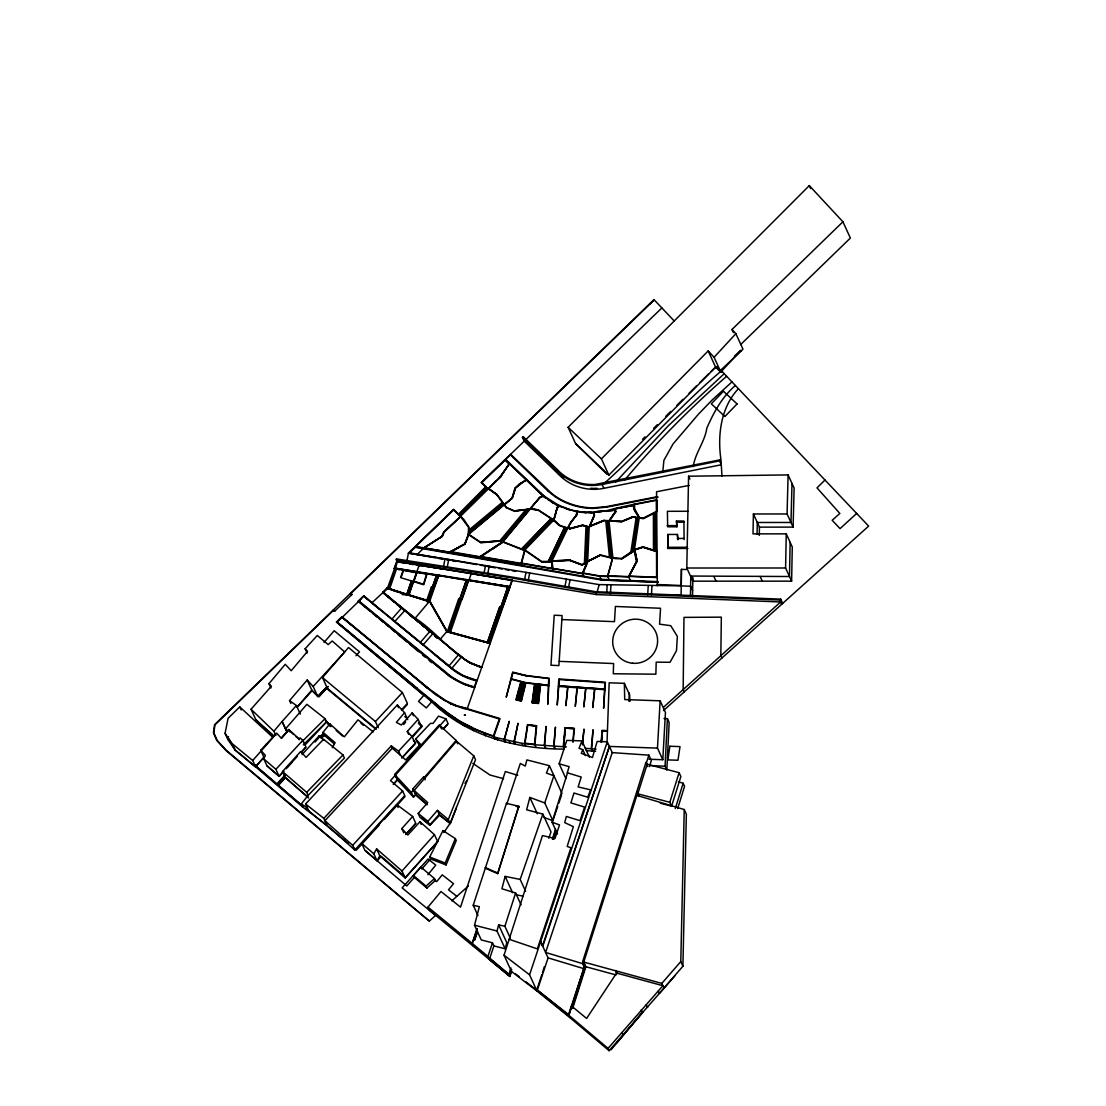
<?xml version="1.0" encoding="UTF-8"?>
<svg xmlns="http://www.w3.org/2000/svg" width="1106" height="1106" viewBox="0 0 1106 1106"><rect width="100%" height="100%" fill="white"/><g stroke="black" fill="none" stroke-linecap="round" stroke-linejoin="round"><path stroke-width="1.5" d="M664.609 595.069L681.102 595.139L681.42 569.355L686.273 569.549M690.766 576.337L690.476 595.512M687.918 548.452L668.01 548.465L667.72 534.447L677.397 534.447L677.84 539.617L677.397 534.447M668.01 548.465L667.72 534.447M684.102 539.604L683.909 521.037L676.471 521.009L676.9 526.788L667.651 526.802L667.416 511.304L687.987 511.276M692.494 596.687L692.826 581.175L686.798 568.014L688.582 476.216L788.094 474.916L794.122 488.078L793.099 527.12L759.435 527.133L753.407 513.972L787.085 513.958L793.099 527.12M690.711 576.046L789.49 576.516L790.154 542.369M692.895 577.539L692.826 581.175L791.62 581.162L792.283 547.014L786.255 533.852L753.006 533.866L753.407 513.972M791.62 581.162L785.592 568L786.255 533.852M676.9 526.788L676.471 521.009M692.619 590.507L690.669 586.249L681.282 585.876L681.42 569.355M757.071 534.087L757.306 522.488L790.984 522.474L791.993 483.433M759.269 535.415L759.435 527.133M450.681 552.959L450.529 551.41L464.949 544.221L468.695 534.64L468.875 527.05L463.746 519.322L453.571 509.424L408.446 553.111L406.925 560.936M658.346 991.087L659.411 993.409L682.9 966.229L680.784 961.584L684.241 809.537L636.862 795.408L583.761 962.082L615.544 970.764L616.609 973.086L662.881 985.709L608.051 1048.377L609.116 1050.7L674.757 975.934M682.9 966.229L686.356 814.182L684.241 809.537M787.085 513.958L788.094 474.916M606.945 744.628L609.171 682.803L624.351 683.342L629.673 694.955L629.812 701.439M586.014 526.29L584.41 563.479L586.609 562.083L588.198 526.802M586.692 562.277L588.129 526.677L582.558 525.35L569.77 528.779L559.525 525.239L553.843 520.152L557.161 507.944L559.429 506.023M587.701 561.378L589.194 526.857M628.927 701.315L629.314 693.047M511.166 679.195L506.244 697.167L512.672 672.089L525.986 675.517L549.212 678.337L547.843 704.273L548.341 685.623M604.553 689.135L604.83 682.761L559.332 679.554L558.945 685.858L604.553 689.135L558.945 685.858M604.526 689.688L603.613 708.352L605.424 682.25L558.807 678.96L557.23 705.089L558.751 686.467M667.402 718.61L669.171 722.481L666.821 770.094L665.052 766.223L667.402 718.61L664.001 718.513M649.056 759.241L662.798 759.725L657.476 748.112L660.13 700.803L624.71 699.573L624.351 683.342M662.798 759.725L665.453 712.416L660.13 700.803M606.738 592.429L607.208 584.728L681.282 585.876M610.401 594.129L610.968 584.867M647.674 594.862L648.24 585.613M651.434 595.014L652.001 585.765M548.396 685.319L548.783 678.586L525.889 675.807L512.963 672.642L511.262 678.835L525.599 682.554L548.396 685.319L534.986 683.729M559.194 661.347L562.111 615.572L554.217 615.212L550.954 665.231L558.903 665.591L559.194 661.347L613.595 663.545L613.291 673.761L655.858 674.204L656.217 662.148L670.042 662.287L676.485 650.674L677.356 636.406L670.761 625.692L659.577 624.171L660.545 608.272L615.406 606.461L614.466 621.669L561.834 619.554M558.972 685.927L559.332 679.554M567.599 687.089L565.871 705.697L567.945 687.047M577.373 687.78L575.272 706.361L576.973 687.683M572.797 741.946L574 728.688L565.36 728.066L563.673 746.426L565.36 728.066M573.185 741.891L574.401 728.342L565.014 727.679L563.286 746.191L564.323 749.094C516.17 749.121 466.151 735.905 431.133 701.259M585.572 688.361L583.844 706.969L585.904 688.319M582.323 743.329L584.009 729.089L582.544 744.946M594.862 689.01L592.761 707.591L594.461 688.914M601.152 741.476L602.148 730.306L607.083 730.72M602.494 730.693L601.401 742.333L602.494 730.693L607.028 731.025M524.991 743.301L527.797 725.038L536.244 725.992L534.53 744.352L524.963 743.135M662.798 471.806L663.89 460.414L673.001 444.018L698.48 414.142L711.932 400.206L731.978 381.902M534.544 684.047L532.124 702.932L538.581 703.485L540.571 684.697M630.766 552.696L636.157 517.76M633.254 551.037L638.19 517.815L632.784 517.027L621.655 521.645L604 520.359L589.844 526.11L604 520.359M638.245 517.94L633.171 550.843L630.697 552.571M639.24 517.898L634.374 549.917L633.116 550.733M566.369 746.923L534.875 744.767L536.687 725.743L527.479 724.637L524.548 743.633L525.613 745.956M443.492 566.576L445.054 558.82L599.203 584.632L607.208 584.728M447.197 567.212L448.746 559.47M483.986 573.309L485.534 565.553M487.677 573.959L489.239 566.203M524.465 580.056L526.027 572.3M528.17 580.705L529.719 572.949M564.89 586.636L566.438 578.88M568.581 587.286L570.143 579.53M308.242 797.44L285.32 777.725L282.486 771.532L300.652 751.527L301.91 753.283L301.413 752.329L306.044 747.269L302.85 740.301L300.141 737.909L299.132 738.919L288.804 729.518L281.422 738.296L276.638 733.154L260.698 750.269L263.878 757.237L255.527 766.707L234.928 749.771L227.891 739.555L225.057 733.361L228.099 718.319L239.753 706.886L272.988 737.522L252.693 760.513L255.527 766.707L302.698 807.021L327.017 825.339L354.791 850.002L404.741 795.615L402.612 790.97L390.515 780.573L445.953 718.886L438.501 716.135L433.013 723.435L430.483 723.338L415.662 739.043L419.699 745.748M227.891 739.555L228.472 736.651M509.783 586.705L468.308 579.917L509.714 586.622L511.981 580.152L470.866 573.42L397.013 561.668L394.801 568.138L469.041 579.959L471.294 573.558L511.981 580.152M438.488 575.161L439.22 575.272M525.903 682.969L521.285 701.135L515.838 699.877L520.76 681.904M567.516 772.831L552.074 822.187L559.525 824.938L554.963 838.5L542.452 835.569L504.046 955.225L511.497 971.483L509.894 976.474L489.35 959.483L493.912 945.92L492.488 942.824L481.248 939.934L474.515 925.224L479.354 906.685L473.23 905.247L506.465 803.371L518.811 806.26L497.686 873.643L485.493 868.307M525.613 891.284L520.179 879.422L505.138 876.394L501.917 888.754L515.617 892.984L521.05 904.846M543.958 817.445L552.903 820.749L544.746 802.942L529.843 797.426L526.622 809.786L542.852 814.099L551.009 831.906L548.797 838.279M493.912 945.92L505.166 948.81L497.009 931.003L498.626 924.823L504.875 926.289L510.308 938.151M505.166 948.81L506.769 942.63L498.626 924.823M521.078 563.576L524.728 549.793L541.622 561.433L552.046 561.406L552.53 568.733L480.944 556.539M553.677 520.815L557.065 508.262L559.346 505.497L571.042 510.06L586.097 512.797M597.033 592.277L599.203 584.632M607.512 576.254L612.765 557.562L621.6 558.475L634.277 549.71L643.222 546.848L656.895 551.244L656.964 577.526L628.485 576.378L630.379 580.512M612.765 557.562L607.761 576.572L599.715 576.24L582.503 573.226L587.618 561.184L600.392 554.908L615.157 558.613L621.696 558.848L634.263 550.829L621.696 558.848M542.479 972.755L544.332 966.672M416.934 572.396L413.907 581.175L423.501 584.258L426.57 574.097L396.529 568.871L389.589 588.986L387.294 588.351L383.423 592.291L385.026 593.908M403.248 570.046L400.593 577.622L423.75 584.728L427.054 573.793L394.234 568.346L396.778 561.24L596.41 594.572L780.615 601.968L663.6 707.163M576.019 515.534L577.318 511.11C582.503 515.037 594.738 507.765 594.337 515.59L589.249 526.995L593.977 515.631L593.424 512.921L591.295 512.963M675.282 808.583L683.149 783.242L678.42 781.887M677.688 808.514L684.573 786.338L683.149 783.242M638.508 796.209L636.641 792.145L645.904 762.532L647.176 764.232L637.789 793.804L669.821 802.306L671.605 806.177L660.379 803.205M669.821 802.306L679.098 772.693L647.176 764.232M671.605 806.177L680.867 776.564L679.098 772.693M585.143 969.063L582.668 963.644L582.807 961.155L636.641 792.145M646.471 762.684L648.863 755.149L612.24 752.619L607.277 741.78L597.157 741.435L592.457 757.486L581.286 753.352L582.751 749.661L579.032 748.278L581.977 740.909L566.797 740.37L559.152 763.804L565.913 778.583M609.116 1050.7L569.77 1017.506L568.705 1015.184L571.595 1006.073L586.622 1018.446L616.567 973.073M569.355 1014.05L584.258 967.128L568.595 1014.617L536.12 989.137L568.885 1015.571M572.604 1006.681L584.092 970.543M649.429 766.596L651.337 760.569L648.863 755.149M511.94 498.087L514.995 488.258L519.585 483.778L526.622 479.99M460.566 516.239L500.742 476.727L509.119 464.064L505.055 460.124L481.87 482.672L486.861 487.677L496.898 494.894L504.17 504.958L512.355 497.99L515.327 488.451L512.23 498.212L468.502 534.198L464.686 544.041L450.861 551.742M508.884 974.676L511.013 968.013M552.392 839.108L555.544 829.265M510.778 969.934L509.175 974.925L488.769 957.547L509.299 974.538L510.018 976.086L489.474 959.096L488.769 957.547M509.714 975.838L511.719 969.561M553.622 839.012L555.198 834.09M497.686 873.643L518.811 806.26M504.875 926.289L515.617 892.984M552.876 838.873L555.516 830.73M554.106 838.79L556.747 830.647M509.59 976.225L473.603 946.46L472.179 943.363L477.073 928.625M474.529 939.989L477.239 931.805M569.77 1017.506L537.018 991.073L529.567 974.815L607.277 741.78M657.476 748.112L609.406 746.426L542.77 946.266L540.309 941.51M612.24 752.619L545.604 952.46L582.668 963.644M541.843 974.801L536.728 990.147L525.875 981.81M569.479 1016.552L537.198 990.506L548.078 957.879L540.64 941.621M489.35 959.483L487.926 956.386L492.488 942.824M544.746 802.942L553.871 775.818L546.419 773.066L549.378 765.684L526.885 759.905L525.267 766.085L520.345 763.417L506.811 804.145L506.465 803.371M552.903 820.749L557.728 806.385M558.807 803.191L561.489 795.214M542.438 946.155L609.406 746.426M520.179 879.422L542.852 814.099M395.478 568.802L388.524 588.655M401.077 577.387L403.496 570.475M406.801 594.434L411.418 581.009L406.801 594.434L389.589 588.986M446.81 631.678L490.276 643.512L446.81 631.678L429.432 601.36L408.722 595.208L416.685 571.982L509.977 586.968L489.405 642.904L501.834 607.443M441.474 568.816L419.091 565.304L416.838 571.774L394.801 568.138M416.851 572.369L408.819 594.862L387.114 587.963L382.814 592.291L394.524 602.383M412.51 581.397L407.81 594.655L426.722 600.53L431.34 587.065L432.46 587.535L431.395 587.189M428.686 600.848L438.792 575.687L436.552 575.286L427.732 600.752L429.764 601.194L438.667 575.424L466.497 580.304L448.289 631.982L447.197 631.678M436.552 575.3L427.732 600.752L426.722 600.53M408.764 594.738L429.695 601.042L447.266 631.803L458.644 598.996L459.82 599.355L458.658 599.01M448.289 631.982L466.373 580.042L468.626 580.456L461.907 599.563L460.76 599.217L461.907 599.563M460.746 599.203L449.257 632.038M448.22 631.844L450.336 632.342L468.598 579.89M499.732 607.235L500.838 607.457L499.677 607.125L487.359 642.558L499.677 607.097L500.783 607.332M510.101 587.245L507.861 586.844L488.382 642.724L447.031 631.291L429.695 601.042L414.874 618.586L418.013 622.001M500.838 607.457L507.861 586.857M456.474 706.07C434.81 696.96 468.903 711.918 467.271 708.697L500.036 718.582L493.76 736.72L494.824 739.043M435.322 703.015C451.732 717.697 471.502 729.186 493.387 735.946L499.318 718.955L467.05 709.223L512.465 579.862M487.926 956.386L472.179 943.363L477.391 928.86M474.626 940.072L477.515 932.012M406.483 563.41L397.054 561.765L396.487 558.931L511.898 577.028L595.65 591.71L780.725 599.148L782.675 603.406M396.529 563.175L387.349 588.475L371.865 602.853L379.399 609.157M395.036 568.387L396.736 563.728M456.474 807.753L450.391 823.569L439.497 815.371L430.068 825.131L421.884 818.053M283.758 771.214L279.071 776.26L266.975 765.864L263.781 758.896L265.26 755.204L260.698 750.269M442.981 830.592L455.368 838.611L456.253 840.546L446.091 864.947L430.593 858.961L429.709 857.026L442.981 830.592L443.865 832.528L450.087 823.389L448.303 819.518L473.755 755.827L456.502 741.227L414.183 790.472L427.704 802.583L418.22 813.477L420.004 817.348L429.695 825.173L439.179 814.279L437.409 810.408L427.925 821.302L429.695 825.173M615.544 970.764L661.817 983.386L663.932 988.031M446.091 864.947L445.206 863.012L455.368 838.611M589.401 527.313L594.489 515.106C590.798 508.179 610.581 513.626 614.369 509.631L615.268 511.871M587.12 562.47L582.544 573.392L552.71 568.401L552.212 561.254L569.991 560.479L582.102 565.014L587.12 562.47L582.074 564.945M442.041 536.244L443.769 532L460.455 516.557L443.727 532.373L442.041 536.244L424.911 547.539M444.114 532.29L442.303 536.41L423.902 547.802L417.1 554.631M564.654 527.382L548.355 561.461L564.641 527.368L567.71 528.239L571.042 522.322M550.802 561.406L566.797 528.17L559.36 525.626L551.908 518.783L538.415 509.921L530.756 508.636L538.442 509.99M566.701 527.991L550.719 561.212L548.3 561.336M551.894 561.088L570.724 522.129L576.323 515.631L577.553 511.663M567.848 528.544C568.277 524.05 585.641 503.949 571.152 522.06M608.037 575.77L628.54 576.585L636.724 561.157L628.72 576.903L599.784 575.936L583.069 573.005M637.111 561.212L629.134 576.102L656.605 577.208L656.522 551.521L643.222 547.235L634.72 549.959L637.153 561.281L634.72 549.959M332.325 747.628L335.132 742.734L323.035 732.338L329.851 723.849L344.339 736.831L357.957 719.84L373.303 731.937M376.621 848.896L379.814 855.864L377.008 860.758L373.814 853.791L376.621 848.896L402.003 870.989L405.197 877.957L437.644 841.666L434.464 834.698L419.976 821.717L407.824 835.016L401.851 828.574L412.662 816.477L396.847 804.698L361.717 843.394L364.911 850.362L406.787 885.975L414.335 877.417L413.45 875.482L420.874 867.063L434.451 878.565L435.335 880.5L426.916 888.077L414.335 877.417M450.294 552.115L460.303 546.364M500.437 476.824L509.368 463.455L543.143 495.958M498.35 479.078L509.354 464.008M609.06 520.954L606.821 520.829L610.581 557.327L612.862 557.783L609.005 520.802L615.461 511.387M609.06 520.926L615.89 511.428L609.199 521.258L604.056 520.732L589.152 526.788M464.962 783.283L466.953 780.518M481.884 667.056C455.81 660.213 437.769 632.356 415.22 618.171L415.469 619.872M302.698 807.021L301.274 803.924L308.09 795.435L344.408 758.039L342.998 754.942L323.588 739.292L306.099 757.389L301.413 752.329M301.993 805.472L254.809 765.158L303.044 806.578M624.849 479.88C655.913 442.718 690.199 408.155 726.642 376.275M427.898 874.722L435.764 865.113L428.063 859.016L402.155 887.883L435.57 915.464L429.239 921.16L225.997 750.532L216.79 740.508L213.444 732.836L214.592 724.693L332.671 610.567L333.404 610.028L334.772 611.106L351.819 594.627L350.961 592.885L653.978 299.615L674.37 321.141M473.603 946.46L429.405 910.21L427.994 907.114L440.99 891.519L460.525 907.114L505.345 771.532L517.76 775.306M611.037 1049.788L642.614 1012.557L641.231 1009.889M460.248 546.184L465.018 543.958L468.46 534.129L480.889 542.396L499.843 540.834L525.516 510.046M500.921 541.18L526.995 509.603M528.544 509.285L502.013 541.608M501.917 541.428L528.599 509.41M543.613 496.995L543.53 495.474L539.756 497.258L502.884 541.594L479.921 556.677L480.626 558.212M500.838 540.986L502.954 541.746L539.756 497.479M543.475 495.723L540.018 497.506L530.05 508.898L538.346 510.35L553.47 520.179M270.929 687.987L268.952 683.674L285.251 664.291L291.224 670.734L307.523 651.351L305.132 648.766L317.284 635.48L328.178 644.591L332.187 640.982L344.699 651.987L313.15 686.467L317.768 696.531L327.155 686.715M308.809 810.975L305.615 804.007L397.372 704.937L404.547 712.665L396.39 722.356L401.312 725.024L412.137 712.928L418.109 719.37L421.303 726.338L411.556 737.232M403.662 724.485L405.695 722.052M382.814 592.291L464.769 659.605L471.82 663.821L481.829 667.305L468.336 662.121L458.437 654.793L448.829 666.158L363.708 596.286L358.883 600.945L450.073 675.642A68.613 66.858 -24.6 0 0 469.317 685.416L474.363 686.923L476.465 680.923L471.336 679.402A62.185 60.595 -24.6 0 1 454.082 670.651L434.423 654.406M449.783 666.932L451.704 668.48L461.313 657.13M642.296 1012.211L616.858 1042.792M290.864 703.485L289.551 700.61L307.178 680.024L313.15 686.467M297.459 706.817L311.781 690.089L307.178 680.024M413.838 789.698L415.953 794.343L413.52 797.177L411.404 792.532L413.838 789.698L412.87 788.841L423.695 776.744L424.759 778.168M424.414 777.394L456.142 740.453L439.276 724.9L394.662 774.477L396.086 777.573M327.459 688.43L322.496 677.591L348.528 647.508L402.418 692.563L407.381 703.402L401.506 709.706M324.03 642.434L334.206 630.724L359.491 651.89L356.008 655.734M399.515 605.576L399.625 606.641L399.515 605.576L415.262 618.268M458.437 654.793L401.561 608.024L391.787 619.263L393.695 620.853M394.635 621.641L404.589 610.788L402.695 609.199M432.792 633.724L423.031 644.964L420.183 642.586L429.958 631.346L430.414 632.356L426.902 629.425M440.354 639.102L447.031 631.291L490.428 643.07L488.327 642.6M661.817 983.386L680.784 961.584M552.253 568.498L551.797 560.88L570.06 560.106L582.088 564.613L587.618 561.184M430.593 858.961L421.759 868.998L420.874 867.063M273.68 736.679L255.638 719.315L251.034 709.25L271.343 686.259L268.952 683.674M284.615 776.177L277.689 783.974L278.394 785.523L285.32 777.725M281.684 737.799L286.979 731.937L282.03 721.554L296.38 705.517L289.551 700.61M408.57 734.26L407.285 731.467L418.109 719.37M406.123 834.339L415.856 823.445L412.662 816.477M402.003 870.989L434.464 834.698M414.086 796.348L415.427 794.855L427.054 804.85M405.722 834.477L415.497 823.583M438.017 841.099L405.625 877.307L381.238 856.334L377.201 860.855L365.422 850.708M615.765 481.967L668.287 425.782L724.209 373.717M393.612 784.14L397.469 779.854L395.34 775.209M443.091 729.075L448.068 723.531L445.953 718.886M275.864 735.559L273.887 731.246L282.03 721.554M297.113 707.218L312.044 690.738L318.901 696.697L328.178 686.453M318.901 696.697L327.943 686.715M264.652 756.684L255.417 766.887L235.412 750.366L228.873 739.195M281.491 738.061L287.007 731.978M283.73 771.352L279.168 776.398L266.864 765.684M287.159 767.564L297.445 756.214M300.873 752.426L305.45 747.38M302.076 754.624L319.04 735.946L323.864 740.191M277.26 783.615L285.32 774.739M314.989 742.071L318.404 738.324M277.979 785.163L284.878 777.559M393.252 784.361L397.344 779.841L408.1 790.458M443.465 729.02L447.75 724.306M379.524 824.661L356.395 850.141L353.74 847.943M384.155 819.56L404.976 796.638M402.142 710.135L407.298 704.508M412.192 737.315L422.395 726.172L418.953 723.13M402.473 757.209L415.759 742.679L413.409 740.619M354.791 850.002L352.662 845.357L402.612 790.97M715.623 367.192L608.867 475.124L601.429 458.866L708.186 350.934L715.623 367.192L716.743 368.395L716.978 367.04L716.384 367.621L719.647 371.132L741.061 351.21L740.702 350.436L720.822 372.003L714.089 357.293L735.863 333.666L731.978 329.491L842.924 221.794L809.302 185.614L568.125 427.303L575.562 443.561L607.125 474.377M741.061 351.21L742.956 349.15L735.863 333.666M279.071 776.26L275.878 769.292L302.85 740.301M286.108 768.698L291.97 762.393M378.266 727.748L375.432 721.568L402.418 692.563M327.017 825.339L323.837 818.371L391.275 745.886L398.589 751.126L400.496 755.301M391.275 745.886L392.34 748.209L324.887 820.693L352.662 845.357M398.589 751.126L412.068 736.624L407.285 731.467M401.768 758.094L415.262 743.591L412.068 736.624M327.058 686.605L317.768 696.531L311.781 690.089M305.173 744.836L326.242 722.315M308.09 795.435L306.68 792.338L342.998 754.942M521.603 548.908L551.092 518.617L521.631 549.046M522.668 549.226L551.935 519.143L522.696 549.364M523.843 549.876L524.825 550.014L553.484 520.373L557.065 508.262M445.054 558.82L408.473 553.194L453.612 509.507L458.382 514.276L485.575 486.916M486.253 487.456L459.128 514.981L486.585 487.884L481.29 482.603L505.055 459.598L541.636 494.686M459.833 515.59L487.124 488.147M488.493 488.493L497.216 494.7L488.493 488.493L494.907 482.036M738.421 388.704C720.836 407.312 717.352 435.252 720.96 459.709L721.983 476.078M301.91 741.78L325.067 718.693L306.86 704.328L285.569 728.84L288.072 731.107M329.519 725.73C318.86 711.6 333.072 730.596 329.851 723.849M303.334 744.877L326.491 721.789L325.067 718.693M642.6 439.262L645.047 436.842M653.618 428.368L657.282 424.732M665.84 416.257L670.734 411.418M676.858 405.363L682.969 399.307M689.079 393.252L696.421 385.98M700.098 382.358L708.656 373.869M711.103 371.45L715.997 366.611L721.734 372.183L722.259 371.657M824.979 480.018L817.002 487.87L839.855 513.461L832.168 520.276L840.076 528.64L856.652 513.433M543.958 496.4L526.387 479.479L514.898 488.575M519.806 484.055L514.995 488.258M740.661 344.547L850.376 238.053L842.924 221.794M351.017 593.01L351.819 594.627L350.464 593.535L350.961 592.885L332.671 610.567L334.772 611.106M333.086 610.678L214.951 724.859L213.831 732.78L217.122 740.301L226.26 750.269L429.391 921.022M351.127 593.245L654.227 299.892L649.526 304.095M557.244 469.538A48.595 47.337 -24.6 0 0 595.387 484.414L719.453 459.972L721.278 464.769L603.848 488.327A49.535 48.263 -24.6 0 1 558.323 474.045L524.216 441.17L522.447 437.299L523.124 436.635L557.244 469.538L558.419 472.11M336.459 622.001L431.713 701.743L426.322 707.923L418.524 701.411L423.819 695.328L336.459 622.001L341.906 616.733L428.008 688.056L347.325 621.586M370.275 611.355L358.289 601.028L363.736 595.761L454.428 670.208A61.618 60.042 -24.6 0 0 471.515 678.863L477.184 680.563L462.75 675.531L451.704 668.48M337.012 621.973L417.017 688.25L337.067 622.07L341.92 617.231L427.483 688.167L421.925 683.508M337.067 622.07L341.975 617.328M360.708 599.424L342.196 617.342L351.432 625.07M481.331 482.672L524.894 440.506L523.124 436.635M526.124 439.317L661.858 307.938M601.083 579.973L658.277 582.185L601.083 579.973L415.22 547.318L409.649 552.834L476.838 564.613M734.412 356.284L740.702 350.436M735.379 385.496C722.121 396.874 713.729 412.4 706.817 428.174C704.964 441.681 694.803 453.557 693.338 466.58M604.083 483.529C644.286 447.474 679.554 406.331 720.849 371.34L721.444 370.8L868.652 526.097L663.448 710.591M527.313 480.198L526.387 479.479M319.537 737.066L323.436 733.555M323.74 733.886L319.745 737.495L319.04 735.946M321.224 737.73L324.141 735.103M321.459 738.144L324.459 735.435L323.035 732.338M464.769 659.605L458.534 654.171M468.225 661.886L479.437 666.835M435.584 705.02L434.852 703.347L441.888 710.246M426.916 888.077L426.031 886.141L434.451 878.565M396.169 559.83L511.58 577.926L595.526 592.636L779.73 600.033L780.725 599.148M451.842 900.837L468.308 886.03M494.589 481.94L500.686 476.99M559.304 505.539C551.631 511.345 563.576 505.636 556.677 504.986M468.737 533.175L503.52 504.06M468.654 532.995L503.437 503.88M504.032 504.654L468.557 534.336L468.778 530.175L502.248 502.331M504.281 504.488L512.355 497.99M480.115 556.871L500.907 543.074M489.764 550.65L502.926 542.009M492.571 549.115L496.525 546.461M499.152 544.691L503.092 542.037M489.917 550.677L480.156 557.189L424.11 547.995M519.613 484.069L526.359 480.018M424.137 548.313L425.036 547.581M452.147 551.175L459.101 547.442M656.452 511.497L643.277 518.313L639.489 517.567L634.567 508.774L634.554 504.53L656.397 500.299L656.425 511.428M609.669 520.497L621.627 521.341L632.784 516.709L643.333 518.714L656.798 511.649L656.77 499.857L634.18 504.225L634.415 509.396M586.553 561.972L600.434 554.991M612.572 558.419L600.434 555.309L587.936 561.516L582.751 573.738L521.548 563.12L524.963 550.318L502.954 541.719M540.06 497.576L543.765 495.986M632.826 517.096L621.683 521.714L612.683 521.175M634.319 549.793L643.222 546.848M569.811 528.461L568.138 527.825L569.811 528.461L582.599 525.032L589.249 527.009M569.797 528.848L582.586 525.419L586.083 526.415M522.447 437.299L556.539 470.174A49.535 48.263 -24.6 0 0 602.079 484.456L719.508 460.898M689.218 485.368L656.549 491.769L657.351 585.779M657.005 496.746L606.793 506.576L593.424 507.848A68.461 66.706 -24.6 0 1 552.101 493.801L510.654 454.303M658.125 497.078L606.89 507.115L593.41 508.401A69.014 67.245 -24.6 0 1 567.143 503.161A68.959 67.19 -24.6 0 1 555.378 496.857L548.327 491.41M615.696 511.898L614.342 508.622L634.18 504.225M614.867 508.898L634.07 505.262L614.895 508.967L615.918 511.497M530.092 509.064L514.622 510.848L530.147 509.119M596.314 512.327L601.54 511.857M499.871 540.765L480.889 542.396M570.06 560.106L550.65 561.074M593.507 512.023L606.655 510.668L614.342 508.622M677.301 538.456L683.563 538.442M667.125 525.64L676.374 525.626M667.471 547.304L687.379 547.29M686.798 568.014L785.592 568M676.996 522.17L684.434 522.198M541.498 561.807L551.714 561.848L541.498 561.807L524.977 550.47M415.082 546.793L601.125 579.337L657.171 581.59M656.77 584.507L681.102 585.489M591.337 513.032L580.871 512.133M649.747 765.518L665.052 766.223M558.378 686.439L605.093 689.729M565.387 728.135L574 728.688M602.521 730.762L607.07 731.094M585.268 748.333L596.037 749.094M586.332 750.656L595.636 751.306M402.086 594.516L408.722 595.208L429.667 601.871L426.598 600.89M463.455 725.439L462.225 722.978L472.303 728.287L496.511 737.674L521.894 743.343L534.834 744.697L535.94 747.089M527.825 725.107L536.286 726.061M548.756 685.748L525.53 682.914L510.82 679.084M470.562 573.447L471.294 573.558M450.833 551.673L521.313 563.936M480.184 565.125L495.447 567.862M498.792 568.387L502.207 569.051M505.553 569.562L508.967 570.24M512.313 570.751L515.7 571.346M408.446 553.111L435.418 557.839M438.723 558.489L442.082 559.083M446.644 559.802L449.105 560.244M452.465 560.825L455.824 561.419M409.87 564.005L413.271 564.599M416.672 565.194L420.073 565.802M507.972 587.092L468.612 580.429M436.663 575.549L427.054 573.793M394.413 568.733L396.529 568.871M399.418 569.728L394.234 568.346M402.708 570.309L416.395 572.728M639.489 517.567L643.25 518.244L656.798 511.649M632.784 516.709C647.287 521.825 630.572 511.124 634.028 505.193M516.626 894.878L523.318 896.219M525.986 675.517L521.59 674.591M516.073 806.315L519.17 807.034M561.184 506.825L577.083 511.912M474.515 925.224L497.009 931.003M470.492 686.48L474.322 687.503M461.976 707.273L467.299 708.766L456.502 705.573L445.773 700.679L428.05 688.139M503.576 778.721L489.958 775.002L472.801 763.32M616.042 974.953L585.281 966.575L583.429 962.51M559.152 763.804L569.134 766.652L567.254 772.748L581.217 777.048L578.134 786.919L590.645 789.85L587.687 797.232L573.986 793.016L570.903 802.887L584.604 807.103L580.042 820.666L566.341 816.449L564.724 822.629L573.364 826.666L567.184 846.408L570.917 847.79L537.364 948.893L509.161 939.298M393.432 590.258L397.994 591.586M387.059 588.779L387.114 587.963L408.722 595.208L393.957 590.798M358.524 601.54L449.976 676.665L464.064 684.268L474.723 687.614M548.078 957.879L583.014 968.414M643.25 547.304L656.522 551.521M426.957 601.65L429.087 602.341L428.741 601.567M565.995 508.788L570.931 510.419M512.935 672.572L513.903 672.973M569.991 560.479L582.102 565.014M445.829 701.01L440.7 697.706M429.709 857.026L445.206 863.012M524.548 550.608L499.843 540.834M514.649 510.917L506.576 507.488L497.175 494.631M485.147 867.533L497.327 872.869M647.646 1007.414L646.208 1004.912M561.212 506.894L544.207 496.082M464.23 723.559L472.552 727.789M445.829 701.01L450.93 703.734M552.226 502.4L557.977 505.857M456.93 721.513L455.879 719.273L462.391 723.117M427.455 688.084L435.626 694.734L445.386 700.789M301.274 803.924L307.399 807.878M468.64 534.696L480.778 542.77L499.801 541.138L502.304 542.134M547.968 499.511L553.553 503.285M448.511 713.633L455.686 718.499M486.502 487.705L487.981 488.686L494.852 482.202M504.046 955.225L529.567 974.815M511.497 971.483L537.018 991.073M515.617 973.93L519.101 976.612M441.087 708.517L448.359 714.241L449.216 716.121M434.188 879.643L436.718 881.62L442.234 874.86L453.529 883.694L448.511 889.791L456.847 896.33M543.931 496.331L549.336 500.424M544.954 497.7L545.797 498.364M416.976 688.167L434.99 702.863M441.446 708.089L448.193 713.411M305.615 804.007L323.837 818.371M418.22 813.477L427.925 821.302M422.603 693.407L434.893 703.43M395.907 622.692L417.626 640.498M358.289 601.028L449.713 676.084A69.166 67.397 -24.6 0 0 469.124 685.941L469.221 686.135M427.994 907.114L472.179 943.363M383.049 592.802L401.561 608.024M225.057 733.361L232.094 743.578L252.693 760.513M344.754 619.471L341.906 616.733M348.431 843.574L305.74 808.375M383.381 592.208L399.598 605.701M322.496 677.591L375.432 721.568M327.113 688.126L376.427 729.103M326.546 688.278L375.556 729.006M509.299 974.538L509.894 976.474M504.903 971.856L510.018 976.086M387.349 595.899L389.851 597.987L387.363 595.858M397.068 604.512L399.625 606.641M409.427 614.825L413.05 617.853M421.69 625.07L424.358 627.309M367.911 599.563L363.736 595.761M372.888 613.54L376.814 616.816M379.427 618.987L383.34 622.263M385.953 624.448L388.565 626.632M391.178 628.816L395.105 632.079M397.718 634.263L406.856 641.909M409.469 644.079L418.621 651.724M422.533 655.001L425.146 657.171M429.059 660.448L431.672 662.632M437.409 810.408L448.303 819.518M439.179 814.279L450.087 823.389L475.525 759.698L473.755 755.827M568.705 1015.184L608.051 1048.377M413.45 875.482L426.031 886.141M324.459 735.435L334.123 743.757M282.486 771.532L306.68 792.338M263.781 758.896L275.878 769.292M361.717 843.394L373.814 853.791M256.233 720.407L274.164 736.029M379.814 855.864L405.197 877.957M392.34 748.209L405.625 759.891L420.446 744.2L415.662 739.043M360.902 723.117L363.404 725.315M336.183 730.472L342.418 735.96M330.431 739.43L332.989 741.67M291.348 732.476L293.684 734.55M296.035 736.61L299.56 739.72M285.5 777.559L308.574 797.882M404.782 716.536L407.132 718.61M553.871 520.221L559.525 525.239M427.027 804.256L414.999 793.486L412.87 788.841M545.327 497.271L505.497 459.28L510.253 454.704L548.313 491.396M568.125 427.303L601.429 458.866M575.562 443.561L608.867 475.124M524.894 440.506L529.76 445.206M538.304 453.432L541.954 456.958M251.034 709.25L273.887 731.246M716.094 366.68L720.863 371.34M460.455 516.557L468.529 527.244L468.322 534.585M708.186 350.934L714.089 357.293M720.822 372.003L719.287 370.358L719.647 371.132M418.317 723.117L421.303 726.338M394.662 774.477L411.404 792.532M396.791 779.122L413.52 797.177M326.491 721.789L330.86 726.642L330.155 725.094M325.551 720.462L329.892 725.425M455.879 719.259L448.359 714.241M634.18 508.884L639.434 518.341M396.778 561.24L396.487 558.931M809.302 185.614L810.657 188.573M731.978 329.491L733.402 332.588M716.384 367.621L716.743 368.395M719.453 459.972L721.223 463.843M779.73 600.033L781.679 604.291M760.154 576.53L762.283 581.175M688.582 476.216L689.881 479.05M713.909 576.53L716.038 581.175M691.319 576.53L693.434 581.175M691.416 577.595L692.826 580.691M655.678 512.23L655.761 550.885M721.9 658.042L720.836 655.72L721.333 617.148L683.978 617.383L683.162 689.591L684.227 691.914M654.545 512.825L654.628 550.525M653.397 513.364L653.48 550.111L656.895 551.244M637.222 517.912L631.913 551.659M602.079 484.456L603.848 488.327M636.558 561.627L634.263 550.829M608.051 521.133L611.742 557.604M605.784 520.981L609.475 557.161M587.162 526.663L585.461 562.664M607.512 576.046L609.171 579.655M556.539 470.174L558.323 474.045M599.715 576.24L601.125 579.337M565.733 527.811L549.558 561.392M595.526 592.636L596.41 594.572M582.503 573.226L583.927 576.323M540.654 493.165L541.152 494.258M552.862 520.069L523.732 549.544M509.368 463.455L508.843 463.815M645.904 762.532L647.77 766.596M528.654 509.23L514.58 511.304L506.299 507.723L504.17 504.958M552.53 568.733L553.332 570.959M637.084 792.255L638.964 796.389M502.871 503.161L468.764 531.696M487.207 488.327L459.916 515.769M521.078 563.41L522.018 565.47M592.719 751.098L591.655 748.776L593.037 729.725L591.281 748.762L592.346 751.085M624.793 830.965L625.139 831.74M581.977 740.909L589.429 757.168M582.751 749.661L585.461 755.578M460.704 516.543L443.727 532.373M460.165 516.543L453.571 509.949L415.828 546.475L450.446 552.447L450.529 551.41M555.115 748.444L554.051 746.121L555.461 727.071L553.677 746.094L554.742 748.416M545.714 747.78L544.65 745.458L546.074 726.407L544.276 745.43L545.327 747.753M466.386 580.056L467.078 581.59M549.378 765.684L562.028 793.624M442.4 536.216L424.842 547.263M521.894 743.343L522.958 745.665M552.074 822.187L557.479 834.007M515.396 744.269L514.345 741.946L518.037 723.255L513.972 741.877L515.037 744.2M615.627 970.543L617.051 973.639M509.092 740.965L510.156 743.287M505.497 742.071L504.433 739.748L509.258 721.278L504.073 739.651L505.138 741.974M529.843 797.426L537.322 813.753M496.511 737.674L497.576 739.997M427.676 601.222L428.022 601.996M621.904 1032.603L622.968 1034.926M484.207 733.389L485.299 735.78M583.401 961.308L585.89 966.727L572.659 1008.395L571.595 1006.073M472.303 728.287L473.396 730.679M463.912 723.974L465.004 726.365M456.142 740.453L457.677 743.813M439.967 725.536L441.515 728.895M505.138 876.394L512.617 892.722M412.137 712.928L413.409 715.72M536.313 988.57L537.198 990.506M404.547 712.665L407.727 719.633M397.372 704.937L398.644 707.716M423.695 776.744L425.105 779.841M473.23 905.247L477.944 915.547M419.976 821.717L421.248 824.509M396.847 804.698L398.119 807.491M401.851 828.574L403.759 832.749M305.132 648.766L307.109 653.079M296.38 705.517L300.334 714.144M288.804 729.518L289.979 732.103M282.376 721.872L286.979 731.937M265.869 744.407L266.228 745.181M239.753 706.886L241.177 709.983M255.182 764.744L255.887 766.292M232.094 743.578L234.928 749.771M634.277 549.71L636.959 561.668M655.582 512.05L655.678 550.691M597.157 488.285A48.595 47.337 -24.6 0 1 590.604 488.271M563.742 477.792A48.595 47.337 -24.6 0 1 559.014 473.409M464.409 715.057L465.446 715.084L464.409 715.015M538.47 700.941L538.235 703.084L536.286 702.904L538.47 700.941M538.691 698.923L538.525 700.416L535.816 702.863L534.447 702.739L538.691 698.923M538.912 696.918L538.746 698.398L533.977 702.697L532.622 702.573L538.912 696.918M539.134 694.9L538.968 696.393L532.193 702.49L532.415 700.941L539.134 694.9M539.341 692.895L539.189 694.388L532.498 700.402L532.733 698.84L539.341 692.895M539.562 690.891L539.41 692.37L532.816 698.301L533.051 696.752L539.562 690.891M539.783 688.872L539.617 690.365L533.12 696.213L533.355 694.665L539.783 688.872M540.005 686.867L539.839 688.361L533.438 694.112L533.673 692.563L540.005 686.867M540.198 685.098L540.06 686.342L533.756 692.024L533.977 690.476L540.198 685.098M534.295 688.374L534.06 689.923L539.521 685.015L538.207 684.863L534.295 688.374M534.627 686.149L534.378 687.835L537.737 684.808L536.313 684.628L534.627 686.149M534.875 684.462L534.696 685.651L535.885 684.586L534.875 684.462M669.89 746.246L667.858 759.905L677.978 760.251L680.01 746.605L669.89 746.246M522.073 697.734L521.368 700.748L519.253 700.278L522.073 697.734M522.474 696.006L522.198 697.195L518.05 700.001L522.474 696.006M522.889 694.292L517.663 699.918L516.834 699.725L522.889 694.292M523.29 692.563L516.295 699.6L523.29 692.563M523.815 690.296L523.415 692.024L516.737 698.024L517.235 696.213L523.815 690.296M524.216 688.568L517.387 695.646L524.216 688.568M524.742 686.301L524.341 688.029L517.885 693.849L518.382 692.038L524.742 686.301M525.143 684.586L518.534 691.471L525.143 684.586M525.461 683.259L519.032 689.66L525.461 683.259M519.861 686.605L519.53 687.849L524.783 683.121L519.861 686.605M520.359 684.794L520.027 686.038L523.553 682.858L520.359 684.794M521.037 682.347L520.511 684.227L522.322 682.609L521.037 682.347M737.066 403.939L724.9 416.533L711.296 403.801L723.49 391.248L737.066 403.939M408.639 595.083L387.211 588.392L408.722 595.208M437.077 637.913L434.534 635.798L437.091 637.927M632.452 663.227A22.562 21.982 -24.6 0 0 655.817 632.203A22.562 21.982 -24.6 0 0 617.189 628.346A22.562 21.982 -24.6 0 0 632.452 663.227"/></g></svg>
